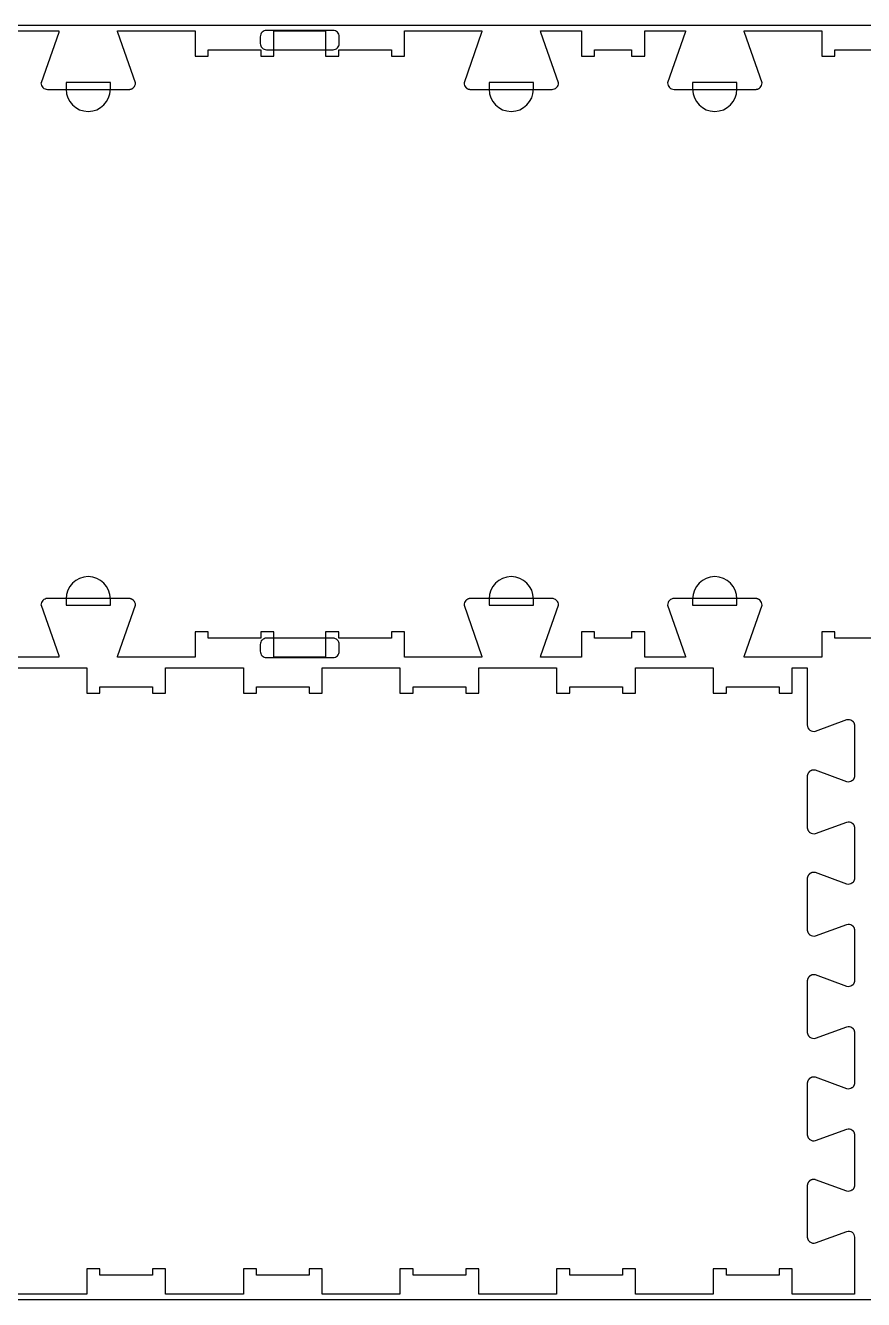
# Model space of a CAD drawing. Extents: x -10701 to -7518, y -84343 to -75479.
# Drawn here: x -9110 to -8307, y -77403 to -76183 of the extents above; entities that cross this region are included whole.
import ezdxf

# ---------------------------------------------------------------- set-up
doc = ezdxf.new("R2010")
doc.units = 0
for name, color, linetype in [('0_SHEET_SPRUCEPLY_2440X122', 1, 'CONTINUOUS'), ('4_ANYTOOL_CUTTHROUGH_OUTSI', 5, 'CONTINUOUS'), ('5_ANYTOOL_HALF_MILL_9MM_IN', 3, 'CONTINUOUS')]:
    doc.layers.add(name, color=color, linetype=linetype)

msp = doc.modelspace()

# ---------------------------------------------------------------- linework, layer by layer
at = {"layer": '0_SHEET_SPRUCEPLY_2440X122'}
msp.add_lwpolyline([(-10329.7, -76183), (-10329.7, -77403), (-7889.7, -77403), (-7889.7, -76183)], close=True, dxfattribs=at)
at = {"layer": '4_ANYTOOL_CUTTHROUGH_OUTSI', "color": 5}
for points in [[(-9116.8, -76188.2), (-9077.7, -76188.2), (-9077.7, -76188.2, -0.061485), (-9077.9, -76189.6), (-9094.8, -76237.9), (-9094.9, -76237.9), (-9094.9, -76238), (-9094.9, -76238, 0.414214), (-9088.6, -76244.2), (-9010.6, -76244.2), (-9010.5, -76244.2), (-9010.3, -76244.2), (-9010.2, -76244.2), (-9010, -76244.2), (-9009.9, -76244.2), (-9009.7, -76244.1), (-9009.6, -76244.1), (-9009.4, -76244.1), (-9009.2, -76244.1), (-9009.1, -76244), (-9008.9, -76244), (-9008.8, -76243.9), (-9008.7, -76243.9), (-9008.5, -76243.8), (-9008.4, -76243.8), (-9008.2, -76243.7), (-9008.1, -76243.7), (-9007.9, -76243.6), (-9007.8, -76243.5), (-9007.7, -76243.5), (-9007.5, -76243.4), (-9007.4, -76243.3), (-9007.3, -76243.2), (-9007.1, -76243.2), (-9007, -76243.1), (-9006.9, -76243), (-9006.8, -76242.9), (-9006.6, -76242.8), (-9006.5, -76242.7), (-9006.4, -76242.6), (-9006.3, -76242.5), (-9006.2, -76242.4, 0.198912), (-9004.4, -76238), (-9004.4, -76237.9), (-9004.4, -76237.9), (-9021.3, -76189.6), (-9021.3, -76189.6, -0.061485), (-9021.5, -76188.2), (-8947.3, -76188.2), (-8947.3, -76212.2), (-8934.8, -76212.2), (-8934.8, -76206.2), (-8884.3, -76206.2), (-8884.3, -76212.2), (-8871.8, -76212.2), (-8871.8, -76212), (-8871.8, -76188.2), (-8822.3, -76188.2), (-8822.3, -76212.2), (-8809.8, -76212.2), (-8809.8, -76206.2), (-8759.3, -76206.2), (-8759.3, -76212.2), (-8746.8, -76212.2), (-8746.8, -76188.2), (-8672.6, -76188.2), (-8672.6, -76188.2, -0.061485), (-8672.9, -76189.6), (-8689.7, -76237.9), (-8689.8, -76237.9), (-8689.8, -76238), (-8689.8, -76238, 0.198912), (-8687.9, -76242.4), (-8687.8, -76242.5), (-8687.7, -76242.6), (-8687.6, -76242.7), (-8687.5, -76242.8), (-8687.4, -76242.9), (-8687.2, -76243), (-8687.1, -76243.1), (-8687, -76243.2), (-8686.9, -76243.2), (-8686.7, -76243.3), (-8686.6, -76243.4), (-8686.5, -76243.5), (-8686.3, -76243.5), (-8686.2, -76243.6), (-8686, -76243.7), (-8685.9, -76243.7), (-8685.8, -76243.8), (-8685.6, -76243.8), (-8685.5, -76243.9), (-8685.3, -76243.9), (-8685.2, -76244), (-8685, -76244), (-8684.9, -76244.1), (-8684.7, -76244.1), (-8684.6, -76244.1), (-8684.4, -76244.1), (-8684.3, -76244.2), (-8684.1, -76244.2), (-8684, -76244.2), (-8683.8, -76244.2), (-8683.7, -76244.2), (-8683.5, -76244.2), (-8605.5, -76244.2, 0.414214), (-8599.3, -76238), (-8599.3, -76237.9), (-8599.3, -76237.9), (-8616.2, -76189.6), (-8616.2, -76189.6, -0.061485), (-8616.4, -76188.2), (-8577.3, -76188.2), (-8577.3, -76212), (-8577.3, -76212.2), (-8564.8, -76212.2), (-8564.8, -76206.2), (-8529.3, -76206.2), (-8529.3, -76212.2), (-8516.8, -76212.2), (-8516.8, -76212), (-8516.8, -76188.2), (-8477.7, -76188.2), (-8477.7, -76188.2, -0.061485), (-8477.9, -76189.6), (-8494.8, -76237.9), (-8494.9, -76237.9), (-8494.9, -76238), (-8494.9, -76238, 0.414214), (-8488.6, -76244.2), (-8410.6, -76244.2), (-8410.5, -76244.2), (-8410.3, -76244.2), (-8410.2, -76244.2), (-8410, -76244.2), (-8409.9, -76244.2), (-8409.7, -76244.1), (-8409.6, -76244.1), (-8409.4, -76244.1), (-8409.2, -76244.1), (-8409.1, -76244), (-8408.9, -76244), (-8408.8, -76243.9), (-8408.7, -76243.9), (-8408.5, -76243.8), (-8408.4, -76243.8), (-8408.2, -76243.7), (-8408.1, -76243.7), (-8407.9, -76243.6), (-8407.8, -76243.5), (-8407.7, -76243.5), (-8407.5, -76243.4), (-8407.4, -76243.3), (-8407.3, -76243.2), (-8407.1, -76243.2), (-8407, -76243.1), (-8406.9, -76243), (-8406.8, -76242.9), (-8406.6, -76242.8), (-8406.5, -76242.7), (-8406.4, -76242.6), (-8406.3, -76242.5), (-8406.2, -76242.4, 0.198912), (-8404.4, -76238), (-8404.4, -76237.9), (-8404.4, -76237.9), (-8421.3, -76189.6), (-8421.3, -76189.6, -0.061485), (-8421.5, -76188.2), (-8347.3, -76188.2), (-8347.3, -76212.2), (-8334.8, -76212.2), (-8334.8, -76206.2), (-8284.3, -76206.2)], [(-8284.3, -76769.7), (-8334.8, -76769.7), (-8334.8, -76763.7), (-8347.3, -76763.7), (-8347.3, -76787.7), (-8421.5, -76787.7), (-8421.5, -76787.7, -0.061485), (-8421.3, -76786.3), (-8404.4, -76738), (-8404.4, -76738), (-8404.4, -76738), (-8404.4, -76738, 0.198912), (-8406.2, -76733.5), (-8406.3, -76733.4), (-8406.4, -76733.3), (-8406.5, -76733.2), (-8406.6, -76733.1), (-8406.8, -76733), (-8406.9, -76733), (-8407, -76732.9), (-8407.1, -76732.8), (-8407.3, -76732.7), (-8407.4, -76732.6), (-8407.5, -76732.5), (-8407.7, -76732.5), (-8407.8, -76732.4), (-8407.9, -76732.3), (-8408.1, -76732.3), (-8408.2, -76732.2), (-8408.4, -76732.1), (-8408.5, -76732.1), (-8408.7, -76732), (-8408.8, -76732), (-8408.9, -76731.9), (-8409.1, -76731.9), (-8409.2, -76731.9), (-8409.4, -76731.8), (-8409.6, -76731.8), (-8409.7, -76731.8), (-8409.9, -76731.8), (-8410, -76731.7), (-8410.2, -76731.7), (-8410.3, -76731.7), (-8410.5, -76731.7), (-8410.6, -76731.7), (-8488.6, -76731.7, 0.414214), (-8494.9, -76738), (-8494.9, -76738), (-8494.8, -76738), (-8477.9, -76786.3), (-8477.9, -76786.3, -0.061485), (-8477.7, -76787.7), (-8516.8, -76787.7), (-8516.8, -76764), (-8516.8, -76763.7), (-8529.3, -76763.7), (-8529.3, -76769.7), (-8564.8, -76769.7), (-8564.8, -76763.7), (-8577.3, -76763.7), (-8577.3, -76764), (-8577.3, -76787.7), (-8616.4, -76787.7), (-8616.4, -76787.7, -0.061485), (-8616.2, -76786.3), (-8599.3, -76738), (-8599.3, -76738), (-8599.3, -76738), (-8599.3, -76738, 0.414214), (-8605.5, -76731.7), (-8683.5, -76731.7), (-8683.7, -76731.7), (-8683.8, -76731.7), (-8684, -76731.7), (-8684.1, -76731.7), (-8684.3, -76731.8), (-8684.4, -76731.8), (-8684.6, -76731.8), (-8684.7, -76731.8), (-8684.9, -76731.9), (-8685, -76731.9), (-8685.2, -76731.9), (-8685.3, -76732), (-8685.5, -76732), (-8685.6, -76732.1), (-8685.8, -76732.1), (-8685.9, -76732.2), (-8686, -76732.3), (-8686.2, -76732.3), (-8686.3, -76732.4), (-8686.5, -76732.5), (-8686.6, -76732.5), (-8686.7, -76732.6), (-8686.9, -76732.7), (-8687, -76732.8), (-8687.1, -76732.9), (-8687.2, -76733), (-8687.4, -76733), (-8687.5, -76733.1), (-8687.6, -76733.2), (-8687.7, -76733.3), (-8687.8, -76733.4), (-8687.9, -76733.5, 0.198912), (-8689.8, -76738), (-8689.8, -76738), (-8689.7, -76738), (-8672.9, -76786.3), (-8672.9, -76786.3, -0.061485), (-8672.6, -76787.7), (-8697.1, -76787.7), (-8746.8, -76787.7), (-8746.8, -76763.7), (-8759.3, -76763.7), (-8759.3, -76769.7), (-8809.8, -76769.7), (-8809.8, -76763.7), (-8822.3, -76763.7), (-8822.3, -76764), (-8822.3, -76787.7), (-8871.8, -76787.7), (-8871.8, -76763.7), (-8884.3, -76763.7), (-8884.3, -76769.7), (-8934.8, -76769.7), (-8934.8, -76763.7), (-8947.3, -76763.7), (-8947.3, -76787.7), (-9021.5, -76787.7), (-9021.5, -76787.7, -0.061485), (-9021.3, -76786.3), (-9004.4, -76738), (-9004.4, -76738), (-9004.4, -76738), (-9004.4, -76738, 0.198912), (-9006.2, -76733.5), (-9006.3, -76733.4), (-9006.4, -76733.3), (-9006.5, -76733.2), (-9006.6, -76733.1), (-9006.8, -76733), (-9006.9, -76733), (-9007, -76732.9), (-9007.1, -76732.8), (-9007.3, -76732.7), (-9007.4, -76732.6), (-9007.5, -76732.5), (-9007.7, -76732.5), (-9007.8, -76732.4), (-9007.9, -76732.3), (-9008.1, -76732.3), (-9008.2, -76732.2), (-9008.4, -76732.1), (-9008.5, -76732.1), (-9008.7, -76732), (-9008.8, -76732), (-9008.9, -76731.9), (-9009.1, -76731.9), (-9009.2, -76731.9), (-9009.4, -76731.8), (-9009.6, -76731.8), (-9009.7, -76731.8), (-9009.9, -76731.8), (-9010, -76731.7), (-9010.2, -76731.7), (-9010.3, -76731.7), (-9010.5, -76731.7), (-9010.6, -76731.7), (-9088.6, -76731.7, 0.414214), (-9094.9, -76738), (-9094.9, -76738), (-9094.8, -76738), (-9077.9, -76786.3), (-9077.9, -76786.3, -0.061485), (-9077.7, -76787.7), (-9116.8, -76787.7)], [(-9125.6, -76798.2), (-9051.1, -76798.2), (-9051.1, -76822.2), (-9038.6, -76822.2), (-9038.6, -76816.2), (-8988.1, -76816.2), (-8988.1, -76822.2), (-8975.6, -76822.2), (-8975.6, -76798.2), (-8901.1, -76798.2), (-8901.1, -76822.2), (-8888.6, -76822.2), (-8888.6, -76816.2), (-8838.1, -76816.2), (-8838.1, -76822.2), (-8825.6, -76822.2), (-8825.6, -76798.2), (-8751.1, -76798.2), (-8751.1, -76822.2), (-8738.6, -76822.2), (-8738.6, -76816.2), (-8688.1, -76816.2), (-8688.1, -76822.2), (-8675.6, -76822.2), (-8675.6, -76798.2), (-8601.1, -76798.2), (-8601.1, -76822.2), (-8588.6, -76822.2), (-8588.6, -76816.2), (-8538.1, -76816.2), (-8538.1, -76822.2), (-8525.6, -76822.2), (-8525.6, -76798.2), (-8451.1, -76798.2), (-8451.1, -76822), (-8451.1, -76822.2), (-8438.6, -76822.2), (-8438.6, -76816.2), (-8388.1, -76816.2), (-8388.1, -76822.2), (-8375.6, -76822.2), (-8375.6, -76798.2), (-8361.2, -76798.2), (-8361.2, -76852.7), (-8361.2, -76852.7, 0.502397), (-8353.1, -76858.7), (-8353.1, -76858.7), (-8353.1, -76858.7), (-8323.3, -76847.7), (-8323.3, -76847.7, -0.236725), (-8318.3, -76848.6), (-8318.1, -76848.7), (-8318, -76848.8), (-8317.9, -76848.9), (-8317.8, -76849), (-8317.6, -76849.1), (-8317.5, -76849.3), (-8317.4, -76849.4), (-8317.3, -76849.5), (-8317.2, -76849.6), (-8317.1, -76849.8), (-8317, -76849.9), (-8316.9, -76850), (-8316.8, -76850.2), (-8316.7, -76850.3), (-8316.6, -76850.5), (-8316.6, -76850.6), (-8316.5, -76850.8), (-8316.4, -76850.9), (-8316.3, -76851.1), (-8316.3, -76851.3), (-8316.2, -76851.4), (-8316.2, -76851.6), (-8316.1, -76851.7), (-8316.1, -76851.9), (-8316.1, -76852.1), (-8316, -76852.2), (-8316, -76852.4), (-8316, -76852.6), (-8316, -76852.7), (-8316, -76852.9), (-8315.9, -76853), (-8315.9, -76853.2), (-8315.9, -76901.7), (-8315.9, -76901.9), (-8316, -76902), (-8316, -76902.2), (-8316, -76902.4), (-8316, -76902.5), (-8316, -76902.7), (-8316.1, -76902.9), (-8316.1, -76903), (-8316.1, -76903.2), (-8316.2, -76903.4), (-8316.2, -76903.5), (-8316.3, -76903.7), (-8316.3, -76903.8), (-8316.4, -76904), (-8316.5, -76904.1), (-8316.6, -76904.3), (-8316.6, -76904.4), (-8316.7, -76904.6), (-8316.8, -76904.7), (-8316.9, -76904.9), (-8317, -76905), (-8317.1, -76905.2), (-8317.2, -76905.3), (-8317.3, -76905.4), (-8317.4, -76905.6), (-8317.5, -76905.7), (-8317.6, -76905.8), (-8317.8, -76905.9), (-8317.9, -76906), (-8318, -76906.1), (-8318.1, -76906.2), (-8318.3, -76906.3, -0.236725), (-8323.3, -76907.2), (-8353.1, -76896.2), (-8353.1, -76896.2), (-8353.1, -76896.2), (-8353.1, -76896.2), (-8353.3, -76896.2), (-8353.5, -76896.1), (-8353.6, -76896.1), (-8353.8, -76896.1), (-8354, -76896), (-8354.2, -76896), (-8354.3, -76896), (-8354.5, -76896), (-8354.7, -76896), (-8354.9, -76896), (-8355.1, -76896), (-8355.3, -76896), (-8355.5, -76896), (-8355.6, -76896), (-8355.8, -76896), (-8356, -76896.1), (-8356.2, -76896.1), (-8356.4, -76896.1), (-8356.5, -76896.2), (-8356.7, -76896.2), (-8356.9, -76896.3), (-8357.1, -76896.3), (-8357.2, -76896.4), (-8357.4, -76896.5), (-8357.6, -76896.6), (-8357.7, -76896.6), (-8357.9, -76896.7), (-8358.1, -76896.8), (-8358.2, -76896.9), (-8358.4, -76897), (-8358.5, -76897.1), (-8358.6, -76897.2), (-8358.8, -76897.3), (-8358.9, -76897.4), (-8359.1, -76897.5), (-8359.2, -76897.7), (-8359.3, -76897.8), (-8359.4, -76897.9), (-8359.6, -76898), (-8359.7, -76898.2), (-8359.8, -76898.3), (-8359.9, -76898.5), (-8360, -76898.6), (-8360.1, -76898.8), (-8360.2, -76898.9), (-8360.3, -76899.1), (-8360.4, -76899.2), (-8360.5, -76899.4), (-8360.6, -76899.6), (-8360.7, -76899.7), (-8360.7, -76899.9), (-8360.8, -76900.1), (-8360.9, -76900.3), (-8360.9, -76900.4), (-8361, -76900.6), (-8361, -76900.8), (-8361, -76901), (-8361.1, -76901.1), (-8361.1, -76901.3), (-8361.1, -76901.5), (-8361.1, -76901.7), (-8361.2, -76901.9), (-8361.2, -76902), (-8361.2, -76902.2), (-8361.2, -76950.7), (-8361.2, -76950.9), (-8361.2, -76951.1), (-8361.1, -76951.2), (-8361.1, -76951.4), (-8361.1, -76951.6), (-8361.1, -76951.8), (-8361, -76952), (-8361, -76952.1), (-8361, -76952.3), (-8360.9, -76952.5), (-8360.9, -76952.7), (-8360.8, -76952.8), (-8360.7, -76953), (-8360.7, -76953.2), (-8360.6, -76953.4), (-8360.5, -76953.5), (-8360.4, -76953.7), (-8360.3, -76953.8), (-8360.2, -76954), (-8360.1, -76954.2), (-8360, -76954.3), (-8359.9, -76954.5), (-8359.8, -76954.6), (-8359.7, -76954.8), (-8359.6, -76954.9), (-8359.4, -76955), (-8359.3, -76955.2), (-8359.2, -76955.3), (-8359.1, -76955.4), (-8358.9, -76955.5), (-8358.8, -76955.6), (-8358.6, -76955.7, 0.237079), (-8353.1, -76956.7), (-8353.1, -76956.7), (-8353.1, -76956.7), (-8323.3, -76945.7), (-8323.3, -76945.7, -0.236725), (-8318.3, -76946.6), (-8318.1, -76946.7), (-8318, -76946.8), (-8317.9, -76946.9), (-8317.8, -76947), (-8317.6, -76947.1), (-8317.5, -76947.3), (-8317.4, -76947.4), (-8317.3, -76947.5), (-8317.2, -76947.6), (-8317.1, -76947.8), (-8317, -76947.9), (-8316.9, -76948), (-8316.8, -76948.2), (-8316.7, -76948.3), (-8316.6, -76948.5), (-8316.6, -76948.6), (-8316.5, -76948.8), (-8316.4, -76948.9), (-8316.3, -76949.1), (-8316.3, -76949.3), (-8316.2, -76949.4), (-8316.2, -76949.6), (-8316.1, -76949.7), (-8316.1, -76949.9), (-8316.1, -76950.1), (-8316, -76950.2), (-8316, -76950.4), (-8316, -76950.6), (-8316, -76950.7), (-8316, -76950.9), (-8315.9, -76951), (-8315.9, -76951.2), (-8315.9, -76999.7), (-8315.9, -76999.9), (-8316, -77000), (-8316, -77000.2), (-8316, -77000.4), (-8316, -77000.5), (-8316, -77000.7), (-8316.1, -77000.9), (-8316.1, -77001), (-8316.1, -77001.2), (-8316.2, -77001.4), (-8316.2, -77001.5), (-8316.3, -77001.7), (-8316.3, -77001.8), (-8316.4, -77002), (-8316.5, -77002.1), (-8316.6, -77002.3), (-8316.6, -77002.4), (-8316.7, -77002.6), (-8316.8, -77002.7), (-8316.9, -77002.9), (-8317, -77003), (-8317.1, -77003.2), (-8317.2, -77003.3), (-8317.3, -77003.4), (-8317.4, -77003.6), (-8317.5, -77003.7), (-8317.6, -77003.8), (-8317.8, -77003.9), (-8317.9, -77004), (-8318, -77004.1), (-8318.1, -77004.2), (-8318.3, -77004.3, -0.236725), (-8323.3, -77005.2), (-8353.1, -76994.2), (-8353.1, -76994.2), (-8353.1, -76994.2), (-8353.1, -76994.2), (-8353.3, -76994.2), (-8353.5, -76994.1), (-8353.6, -76994.1), (-8353.8, -76994.1), (-8354, -76994), (-8354.2, -76994), (-8354.3, -76994), (-8354.5, -76994), (-8354.7, -76994), (-8354.9, -76994), (-8355.1, -76994), (-8355.3, -76994), (-8355.5, -76994), (-8355.6, -76994), (-8355.8, -76994), (-8356, -76994.1), (-8356.2, -76994.1), (-8356.4, -76994.1), (-8356.5, -76994.2), (-8356.7, -76994.2), (-8356.9, -76994.3), (-8357.1, -76994.3), (-8357.2, -76994.4), (-8357.4, -76994.5), (-8357.6, -76994.6), (-8357.7, -76994.6), (-8357.9, -76994.7), (-8358.1, -76994.8), (-8358.2, -76994.9), (-8358.4, -76995), (-8358.5, -76995.1), (-8358.6, -76995.2), (-8358.8, -76995.3), (-8358.9, -76995.4), (-8359.1, -76995.5), (-8359.2, -76995.7), (-8359.3, -76995.8), (-8359.4, -76995.9), (-8359.6, -76996), (-8359.7, -76996.2), (-8359.8, -76996.3), (-8359.9, -76996.5), (-8360, -76996.6), (-8360.1, -76996.8), (-8360.2, -76996.9), (-8360.3, -76997.1), (-8360.4, -76997.2), (-8360.5, -76997.4), (-8360.6, -76997.6), (-8360.7, -76997.7), (-8360.7, -76997.9), (-8360.8, -76998.1), (-8360.9, -76998.3), (-8360.9, -76998.4), (-8361, -76998.6), (-8361, -76998.8), (-8361, -76999), (-8361.1, -76999.1), (-8361.1, -76999.3), (-8361.1, -76999.5), (-8361.1, -76999.7), (-8361.2, -76999.9), (-8361.2, -77000), (-8361.2, -77000.2), (-8361.2, -77048.7), (-8361.2, -77048.9), (-8361.2, -77049.1), (-8361.1, -77049.2), (-8361.1, -77049.4), (-8361.1, -77049.6), (-8361.1, -77049.8), (-8361, -77050), (-8361, -77050.1), (-8361, -77050.3), (-8360.9, -77050.5), (-8360.9, -77050.7), (-8360.8, -77050.8), (-8360.7, -77051), (-8360.7, -77051.2), (-8360.6, -77051.4), (-8360.5, -77051.5), (-8360.4, -77051.7), (-8360.3, -77051.8), (-8360.2, -77052), (-8360.1, -77052.2), (-8360, -77052.3), (-8359.9, -77052.5), (-8359.8, -77052.6), (-8359.7, -77052.8), (-8359.6, -77052.9), (-8359.4, -77053), (-8359.3, -77053.2), (-8359.2, -77053.3), (-8359.1, -77053.4), (-8358.9, -77053.5), (-8358.8, -77053.6), (-8358.6, -77053.7, 0.237079), (-8353.1, -77054.7), (-8353.1, -77054.7), (-8353.1, -77054.7), (-8323.3, -77043.7), (-8323.3, -77043.7, -0.236725), (-8318.3, -77044.6), (-8318.1, -77044.7), (-8318, -77044.8), (-8317.9, -77044.9), (-8317.8, -77045), (-8317.6, -77045.1), (-8317.5, -77045.3), (-8317.4, -77045.4), (-8317.3, -77045.5), (-8317.2, -77045.6), (-8317.1, -77045.8), (-8317, -77045.9), (-8316.9, -77046), (-8316.8, -77046.2), (-8316.7, -77046.3), (-8316.6, -77046.5), (-8316.6, -77046.6), (-8316.5, -77046.8), (-8316.4, -77046.9), (-8316.3, -77047.1), (-8316.3, -77047.3), (-8316.2, -77047.4), (-8316.2, -77047.6), (-8316.1, -77047.7), (-8316.1, -77047.9), (-8316.1, -77048.1), (-8316, -77048.2), (-8316, -77048.4), (-8316, -77048.6), (-8316, -77048.7), (-8316, -77048.9), (-8315.9, -77049), (-8315.9, -77049.2), (-8315.9, -77097.7), (-8315.9, -77097.9), (-8316, -77098), (-8316, -77098.2), (-8316, -77098.4), (-8316, -77098.5), (-8316, -77098.7), (-8316.1, -77098.9), (-8316.1, -77099), (-8316.1, -77099.2), (-8316.2, -77099.4), (-8316.2, -77099.5), (-8316.3, -77099.7), (-8316.3, -77099.8), (-8316.4, -77100), (-8316.5, -77100.1), (-8316.6, -77100.3), (-8316.6, -77100.4), (-8316.7, -77100.6), (-8316.8, -77100.7), (-8316.9, -77100.9), (-8317, -77101), (-8317.1, -77101.2), (-8317.2, -77101.3), (-8317.3, -77101.4), (-8317.4, -77101.6), (-8317.5, -77101.7), (-8317.6, -77101.8), (-8317.8, -77101.9), (-8317.9, -77102), (-8318, -77102.1), (-8318.1, -77102.2), (-8318.3, -77102.3, -0.236725), (-8323.3, -77103.2), (-8353.1, -77092.2), (-8353.1, -77092.2), (-8353.1, -77092.2), (-8353.1, -77092.2), (-8353.3, -77092.2), (-8353.5, -77092.1), (-8353.6, -77092.1), (-8353.8, -77092.1), (-8354, -77092), (-8354.2, -77092), (-8354.3, -77092), (-8354.5, -77092), (-8354.7, -77092), (-8354.9, -77092), (-8355.1, -77092), (-8355.3, -77092), (-8355.5, -77092), (-8355.6, -77092), (-8355.8, -77092), (-8356, -77092.1), (-8356.2, -77092.1), (-8356.4, -77092.1), (-8356.5, -77092.2), (-8356.7, -77092.2), (-8356.9, -77092.3), (-8357.1, -77092.3), (-8357.2, -77092.4), (-8357.4, -77092.5), (-8357.6, -77092.6), (-8357.7, -77092.6), (-8357.9, -77092.7), (-8358.1, -77092.8), (-8358.2, -77092.9), (-8358.4, -77093), (-8358.5, -77093.1), (-8358.6, -77093.2), (-8358.8, -77093.3), (-8358.9, -77093.4), (-8359.1, -77093.5), (-8359.2, -77093.7), (-8359.3, -77093.8), (-8359.4, -77093.9), (-8359.6, -77094), (-8359.7, -77094.2), (-8359.8, -77094.3), (-8359.9, -77094.5), (-8360, -77094.6), (-8360.1, -77094.8), (-8360.2, -77094.9), (-8360.3, -77095.1), (-8360.4, -77095.2), (-8360.5, -77095.4), (-8360.6, -77095.6), (-8360.7, -77095.7), (-8360.7, -77095.9), (-8360.8, -77096.1), (-8360.9, -77096.3), (-8360.9, -77096.4), (-8361, -77096.6), (-8361, -77096.8), (-8361, -77097), (-8361.1, -77097.1), (-8361.1, -77097.3), (-8361.1, -77097.5), (-8361.1, -77097.7), (-8361.2, -77097.9), (-8361.2, -77098), (-8361.2, -77098.2), (-8361.2, -77146.7), (-8361.2, -77146.9), (-8361.2, -77147.1), (-8361.1, -77147.2), (-8361.1, -77147.4), (-8361.1, -77147.6), (-8361.1, -77147.8), (-8361, -77148), (-8361, -77148.1), (-8361, -77148.3), (-8360.9, -77148.5), (-8360.9, -77148.7), (-8360.8, -77148.8), (-8360.7, -77149), (-8360.7, -77149.2), (-8360.6, -77149.4), (-8360.5, -77149.5), (-8360.4, -77149.7), (-8360.3, -77149.8), (-8360.2, -77150), (-8360.1, -77150.2), (-8360, -77150.3), (-8359.9, -77150.5), (-8359.8, -77150.6), (-8359.7, -77150.8), (-8359.6, -77150.9), (-8359.4, -77151), (-8359.3, -77151.2), (-8359.2, -77151.3), (-8359.1, -77151.4), (-8358.9, -77151.5), (-8358.8, -77151.6), (-8358.6, -77151.7, 0.237079), (-8353.1, -77152.7), (-8353.1, -77152.7), (-8353.1, -77152.7), (-8323.3, -77141.7), (-8323.3, -77141.7, -0.236725), (-8318.3, -77142.6), (-8318.1, -77142.7), (-8318, -77142.8), (-8317.9, -77142.9), (-8317.8, -77143), (-8317.6, -77143.1), (-8317.5, -77143.3), (-8317.4, -77143.4), (-8317.3, -77143.5), (-8317.2, -77143.6), (-8317.1, -77143.8), (-8317, -77143.9), (-8316.9, -77144), (-8316.8, -77144.2), (-8316.7, -77144.3), (-8316.6, -77144.5), (-8316.6, -77144.6), (-8316.5, -77144.8), (-8316.4, -77144.9), (-8316.3, -77145.1), (-8316.3, -77145.3), (-8316.2, -77145.4), (-8316.2, -77145.6), (-8316.1, -77145.7), (-8316.1, -77145.9), (-8316.1, -77146.1), (-8316, -77146.2), (-8316, -77146.4), (-8316, -77146.6), (-8316, -77146.7), (-8316, -77146.9), (-8315.9, -77147), (-8315.9, -77147.2), (-8315.9, -77195.7), (-8315.9, -77195.9), (-8316, -77196), (-8316, -77196.2), (-8316, -77196.4), (-8316, -77196.5), (-8316, -77196.7), (-8316.1, -77196.9), (-8316.1, -77197), (-8316.1, -77197.2), (-8316.2, -77197.4), (-8316.2, -77197.5), (-8316.3, -77197.7), (-8316.3, -77197.8), (-8316.4, -77198), (-8316.5, -77198.1), (-8316.6, -77198.3), (-8316.6, -77198.4), (-8316.7, -77198.6), (-8316.8, -77198.7), (-8316.9, -77198.9), (-8317, -77199), (-8317.1, -77199.2), (-8317.2, -77199.3), (-8317.3, -77199.4), (-8317.4, -77199.6), (-8317.5, -77199.7), (-8317.6, -77199.8), (-8317.8, -77199.9), (-8317.9, -77200), (-8318, -77200.1), (-8318.1, -77200.2), (-8318.3, -77200.3, -0.236725), (-8323.3, -77201.2), (-8353.1, -77190.2), (-8353.1, -77190.2), (-8353.1, -77190.2), (-8353.1, -77190.2), (-8353.3, -77190.2), (-8353.5, -77190.1), (-8353.6, -77190.1), (-8353.8, -77190.1), (-8354, -77190), (-8354.2, -77190), (-8354.3, -77190), (-8354.5, -77190), (-8354.7, -77190), (-8354.9, -77190), (-8355.1, -77190), (-8355.3, -77190), (-8355.5, -77190), (-8355.6, -77190), (-8355.8, -77190), (-8356, -77190.1), (-8356.2, -77190.1), (-8356.4, -77190.1), (-8356.5, -77190.2), (-8356.7, -77190.2), (-8356.9, -77190.3), (-8357.1, -77190.3), (-8357.2, -77190.4), (-8357.4, -77190.5), (-8357.6, -77190.6), (-8357.7, -77190.6), (-8357.9, -77190.7), (-8358.1, -77190.8), (-8358.2, -77190.9), (-8358.4, -77191), (-8358.5, -77191.1), (-8358.6, -77191.2), (-8358.8, -77191.3), (-8358.9, -77191.4), (-8359.1, -77191.5), (-8359.2, -77191.7), (-8359.3, -77191.8), (-8359.4, -77191.9), (-8359.6, -77192), (-8359.7, -77192.2), (-8359.8, -77192.3), (-8359.9, -77192.5), (-8360, -77192.6), (-8360.1, -77192.8), (-8360.2, -77192.9), (-8360.3, -77193.1), (-8360.4, -77193.2), (-8360.5, -77193.4), (-8360.6, -77193.6), (-8360.7, -77193.7), (-8360.7, -77193.9), (-8360.8, -77194.1), (-8360.9, -77194.3), (-8360.9, -77194.4), (-8361, -77194.6), (-8361, -77194.8), (-8361, -77195), (-8361.1, -77195.1), (-8361.1, -77195.3), (-8361.1, -77195.5), (-8361.1, -77195.7), (-8361.2, -77195.9), (-8361.2, -77196), (-8361.2, -77196.2), (-8361.2, -77244.7), (-8361.2, -77244.9), (-8361.2, -77245.1), (-8361.1, -77245.2), (-8361.1, -77245.4), (-8361.1, -77245.6), (-8361.1, -77245.8), (-8361, -77246), (-8361, -77246.1), (-8361, -77246.3), (-8360.9, -77246.5), (-8360.9, -77246.7), (-8360.8, -77246.8), (-8360.7, -77247), (-8360.7, -77247.2), (-8360.6, -77247.4), (-8360.5, -77247.5), (-8360.4, -77247.7), (-8360.3, -77247.8), (-8360.2, -77248), (-8360.1, -77248.2), (-8360, -77248.3), (-8359.9, -77248.5), (-8359.8, -77248.6), (-8359.7, -77248.8), (-8359.6, -77248.9), (-8359.4, -77249), (-8359.3, -77249.2), (-8359.2, -77249.3), (-8359.1, -77249.4), (-8358.9, -77249.5), (-8358.8, -77249.6), (-8358.6, -77249.7, 0.237079), (-8353.1, -77250.7), (-8353.1, -77250.7), (-8353.1, -77250.7), (-8323.3, -77239.7), (-8323.3, -77239.7, -0.236725), (-8318.3, -77240.6), (-8318.1, -77240.7), (-8318, -77240.8), (-8317.9, -77240.9), (-8317.8, -77241), (-8317.6, -77241.1), (-8317.5, -77241.3), (-8317.4, -77241.4), (-8317.3, -77241.5), (-8317.2, -77241.6), (-8317.1, -77241.8), (-8317, -77241.9), (-8316.9, -77242), (-8316.8, -77242.2), (-8316.7, -77242.3), (-8316.6, -77242.5), (-8316.6, -77242.6), (-8316.5, -77242.8), (-8316.4, -77242.9), (-8316.3, -77243.1), (-8316.3, -77243.3), (-8316.2, -77243.4), (-8316.2, -77243.6), (-8316.1, -77243.7), (-8316.1, -77243.9), (-8316.1, -77244.1), (-8316, -77244.2), (-8316, -77244.4), (-8316, -77244.6), (-8316, -77244.7), (-8316, -77244.9), (-8315.9, -77245), (-8315.9, -77245.2), (-8315.9, -77293.7), (-8315.9, -77293.9), (-8316, -77294), (-8316, -77294.2), (-8316, -77294.4), (-8316, -77294.5), (-8316, -77294.7), (-8316.1, -77294.9), (-8316.1, -77295), (-8316.1, -77295.2), (-8316.2, -77295.4), (-8316.2, -77295.5), (-8316.3, -77295.7), (-8316.3, -77295.8), (-8316.4, -77296), (-8316.5, -77296.1), (-8316.6, -77296.3), (-8316.6, -77296.4), (-8316.7, -77296.6), (-8316.8, -77296.7), (-8316.9, -77296.9), (-8317, -77297), (-8317.1, -77297.2), (-8317.2, -77297.3), (-8317.3, -77297.4), (-8317.4, -77297.6), (-8317.5, -77297.7), (-8317.6, -77297.8), (-8317.8, -77297.9), (-8317.9, -77298), (-8318, -77298.1), (-8318.1, -77298.2), (-8318.3, -77298.3, -0.236725), (-8323.3, -77299.2), (-8353.1, -77288.2), (-8353.1, -77288.2), (-8353.1, -77288.2), (-8353.1, -77288.2), (-8353.3, -77288.2), (-8353.5, -77288.1), (-8353.6, -77288.1), (-8353.8, -77288.1), (-8354, -77288), (-8354.2, -77288), (-8354.3, -77288), (-8354.5, -77288), (-8354.7, -77288), (-8354.9, -77288), (-8355.1, -77288), (-8355.3, -77288), (-8355.5, -77288), (-8355.6, -77288), (-8355.8, -77288), (-8356, -77288.1), (-8356.2, -77288.1), (-8356.4, -77288.1), (-8356.5, -77288.2), (-8356.7, -77288.2), (-8356.9, -77288.3), (-8357.1, -77288.3), (-8357.2, -77288.4), (-8357.4, -77288.5), (-8357.6, -77288.6), (-8357.7, -77288.6), (-8357.9, -77288.7), (-8358.1, -77288.8), (-8358.2, -77288.9), (-8358.4, -77289), (-8358.5, -77289.1), (-8358.6, -77289.2), (-8358.8, -77289.3), (-8358.9, -77289.4), (-8359.1, -77289.5), (-8359.2, -77289.7), (-8359.3, -77289.8), (-8359.4, -77289.9), (-8359.6, -77290), (-8359.7, -77290.2), (-8359.8, -77290.3), (-8359.9, -77290.5), (-8360, -77290.6), (-8360.1, -77290.8), (-8360.2, -77290.9), (-8360.3, -77291.1), (-8360.4, -77291.2), (-8360.5, -77291.4), (-8360.6, -77291.6), (-8360.7, -77291.7), (-8360.7, -77291.9), (-8360.8, -77292.1), (-8360.9, -77292.3), (-8360.9, -77292.4), (-8361, -77292.6), (-8361, -77292.8), (-8361, -77293), (-8361.1, -77293.1), (-8361.1, -77293.3), (-8361.1, -77293.5), (-8361.1, -77293.7), (-8361.2, -77293.9), (-8361.2, -77294), (-8361.2, -77294.2), (-8361.2, -77342.7), (-8361.2, -77342.9), (-8361.2, -77343.1), (-8361.1, -77343.2), (-8361.1, -77343.4), (-8361.1, -77343.6), (-8361.1, -77343.8), (-8361, -77344), (-8361, -77344.1), (-8361, -77344.3), (-8360.9, -77344.5), (-8360.9, -77344.7), (-8360.8, -77344.8), (-8360.7, -77345), (-8360.7, -77345.2), (-8360.6, -77345.4), (-8360.5, -77345.5), (-8360.4, -77345.7), (-8360.3, -77345.8), (-8360.2, -77346), (-8360.1, -77346.2), (-8360, -77346.3), (-8359.9, -77346.5), (-8359.8, -77346.6), (-8359.7, -77346.8), (-8359.6, -77346.9), (-8359.4, -77347), (-8359.3, -77347.2), (-8359.2, -77347.3), (-8359.1, -77347.4), (-8358.9, -77347.5), (-8358.8, -77347.6), (-8358.6, -77347.7, 0.237079), (-8353.1, -77348.7), (-8353.1, -77348.7), (-8353.1, -77348.7), (-8323.3, -77337.7), (-8323.3, -77337.7, -0.501977), (-8315.9, -77343.2), (-8315.9, -77397.7), (-8375.6, -77397.7), (-8375.6, -77373.7), (-8388.1, -77373.7), (-8388.1, -77379.7), (-8438.6, -77379.7), (-8438.6, -77373.7), (-8451.1, -77373.7), (-8451.1, -77374), (-8451.1, -77397.7), (-8525.6, -77397.7), (-8525.6, -77373.7), (-8538.1, -77373.7), (-8538.1, -77379.7), (-8588.6, -77379.7), (-8588.6, -77373.7), (-8601.1, -77373.7), (-8601.1, -77397.7), (-8675.6, -77397.7), (-8675.6, -77373.7), (-8688.1, -77373.7), (-8688.1, -77379.7), (-8738.6, -77379.7), (-8738.6, -77373.7), (-8751.1, -77373.7), (-8751.1, -77397.7), (-8825.6, -77397.7), (-8825.6, -77373.7), (-8838.1, -77373.7), (-8838.1, -77379.7), (-8888.6, -77379.7), (-8888.6, -77373.7), (-8901.1, -77373.7), (-8901.1, -77397.7), (-8975.6, -77397.7), (-8975.6, -77373.7), (-8988.1, -77373.7), (-8988.1, -77379.7), (-9038.6, -77379.7), (-9038.6, -77373.7), (-9051.1, -77373.7), (-9051.1, -77397.7), (-9125.6, -77397.7)]]:
    msp.add_lwpolyline(points, format="xyb", dxfattribs=at)
at = {"layer": '5_ANYTOOL_HALF_MILL_9MM_IN', "color": 3}
for points in [[(-8878.9, -76187.7, 0.414214), (-8884.9, -76193.7), (-8884.9, -76200.2, 0.414214), (-8878.9, -76206.2), (-8815.2, -76206.2, 0.414214), (-8809.2, -76200.2), (-8809.2, -76193.7, 0.414214), (-8815.2, -76187.7)], [(-9070.9, -76244, 1), (-9028.4, -76244), (-9028.4, -76243.7), (-9028.4, -76237.7), (-9070.9, -76237.7), (-9070.9, -76243.7), (-9070.9, -76244)], [(-8665.8, -76244, 1), (-8623.3, -76244), (-8623.3, -76243.7), (-8623.3, -76237.7), (-8665.8, -76237.7), (-8665.8, -76243.7), (-8665.8, -76244)], [(-8470.9, -76244, 1), (-8428.4, -76244), (-8428.4, -76243.7), (-8428.4, -76237.7), (-8470.9, -76237.7), (-8470.9, -76243.7), (-8470.9, -76244)], [(-9028.4, -76732, 1), (-9070.9, -76732), (-9070.9, -76732.2), (-9070.9, -76738.2), (-9028.4, -76738.2), (-9028.4, -76732.2), (-9028.4, -76732)], [(-8623.3, -76732, 1), (-8665.8, -76732), (-8665.8, -76732.2), (-8665.8, -76738.2), (-8623.3, -76738.2), (-8623.3, -76732.2), (-8623.3, -76732)], [(-8428.4, -76732, 1), (-8470.9, -76732), (-8470.9, -76732.2), (-8470.9, -76738.2), (-8428.4, -76738.2), (-8428.4, -76732.2), (-8428.4, -76732)], [(-8878.9, -76769.7, 0.414214), (-8884.9, -76775.7), (-8884.9, -76782.2, 0.414214), (-8878.9, -76788.2), (-8815.2, -76788.2, 0.414214), (-8809.2, -76782.2), (-8809.2, -76775.7, 0.414214), (-8815.2, -76769.7)]]:
    msp.add_lwpolyline(points, format="xyb", close=True, dxfattribs=at)

doc.saveas('drawing.dxf')
